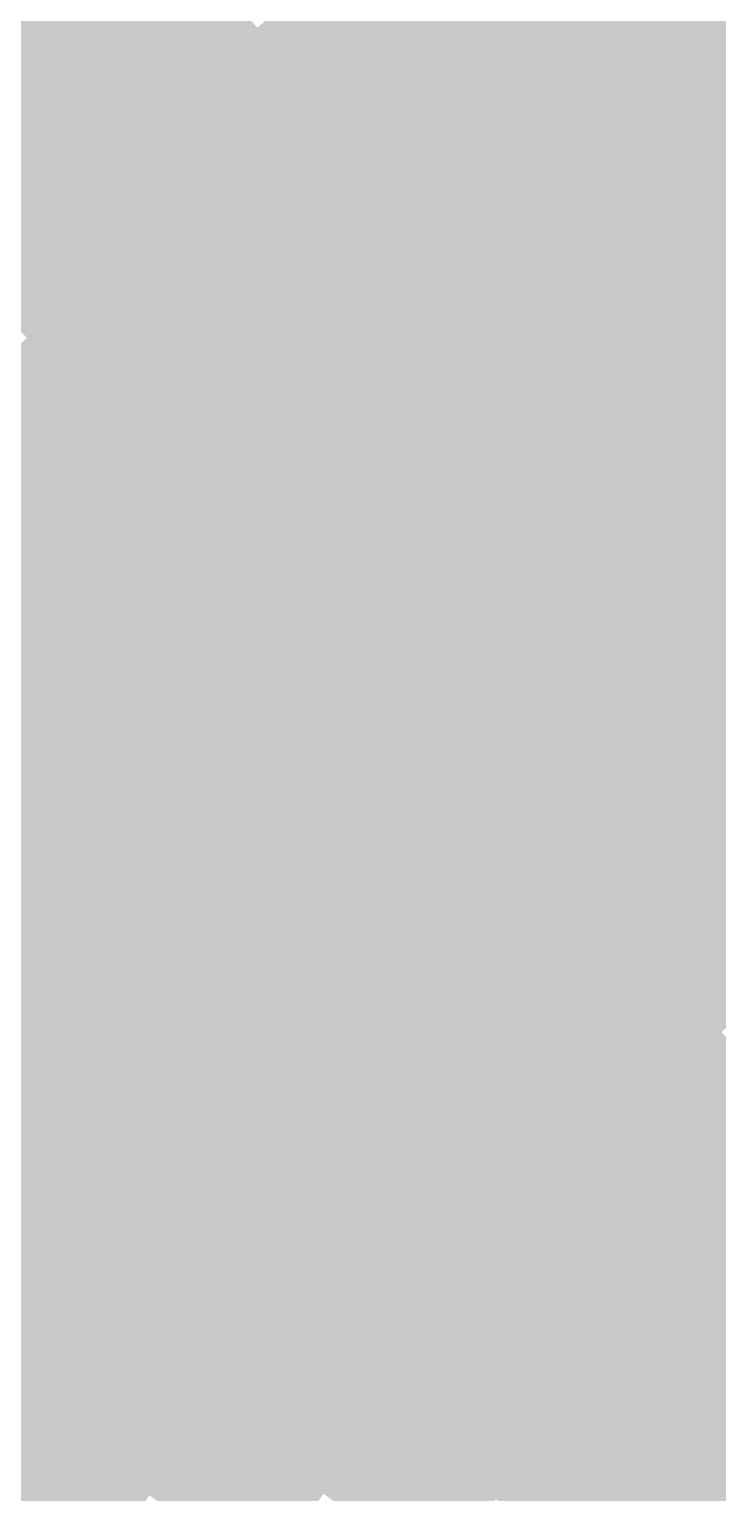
# Model space of a CAD drawing. Header units: inches. Extents: x -266 to 784, y -170 to 213.
# Drawn here: x -51.58 to -41.77, y 35.16 to 56.01 of the extents above; entities that cross this region are included whole.
import ezdxf

# ---------------------------------------------------------------- set-up
doc = ezdxf.new("R2010")
doc.units = ezdxf.units.IN
doc.header["$MEASUREMENT"] = 0

msp = doc.modelspace()

# ---------------------------------------------------------------- linework, layer by layer
at = {"color": 104, "true_color": 0x00af15}
msp.add_solid([(-43.681443, 55.972596), (-44.296675, 56.760943), (-42.294651, 57.027735), (-42.89035, 57.830942)], dxfattribs=at)
at = {"color": 102, "true_color": 0x00c025}
msp.add_solid([(-50.366922, 55.571334), (-51.038481, 56.312286), (-48.987963, 56.790663), (-49.641136, 57.547872)], dxfattribs=at)
at = {"color": 104, "true_color": 0x00b31a}
msp.add_solid([(-45.676316, 55.656753), (-46.31071, 56.429763), (-44.296675, 56.760943), (-44.911906, 57.549289)], dxfattribs=at)
at = {"color": 102, "true_color": 0x00b71f}
msp.add_solid([(-47.681618, 55.276246), (-48.33479, 56.033455), (-46.31071, 56.429763), (-46.945103, 57.202774)], dxfattribs=at)
at = {"color": 102, "true_color": 0x00c42a}
msp.add_solid([(-52.405081, 55.042778), (-53.094622, 55.767025), (-51.038481, 56.312286), (-51.71004, 57.053237)], dxfattribs=at)
at = {"color": 104, "true_color": 0x00ab15}
msp.add_solid([(-43.066211, 55.18425), (-43.681443, 55.972596), (-41.698951, 56.224527), (-42.294651, 57.027735)], dxfattribs=at)
at = {"color": 102, "true_color": 0x00bc24}
msp.add_solid([(-49.695363, 54.830383), (-50.366922, 55.571334), (-48.33479, 56.033455), (-48.987963, 56.790663)], dxfattribs=at)
at = {"color": 104, "true_color": 0x00af19}
msp.add_solid([(-45.041923, 54.883742), (-45.676316, 55.656753), (-43.681443, 55.972596), (-44.296675, 56.760943)], dxfattribs=at)
at = {"color": 102, "true_color": 0x00c029}
msp.add_solid([(-51.715541, 54.318531), (-52.405081, 55.042778), (-50.366922, 55.571334), (-51.038481, 56.312286)], dxfattribs=at)
at = {"color": 104, "true_color": 0x00b31e}
msp.add_solid([(-47.028445, 54.519037), (-47.681618, 55.276246), (-45.676316, 55.656753), (-46.31071, 56.429763)], dxfattribs=at)
at = {"color": 104, "true_color": 0x00a614}
msp.add_solid([(-42.45098, 54.395904), (-43.066211, 55.18425), (-41.103252, 55.42132), (-41.698951, 56.224527)], dxfattribs=at)
at = {"color": 102, "true_color": 0x00b723}
msp.add_solid([(-49.023804, 54.089432), (-49.695363, 54.830383), (-47.681618, 55.276246), (-48.33479, 56.033455)], dxfattribs=at)
at = {"color": 104, "true_color": 0x00ab19}
msp.add_solid([(-44.40753, 54.110732), (-45.041923, 54.883742), (-43.066211, 55.18425), (-43.681443, 55.972596)], dxfattribs=at)
at = {"color": 102, "true_color": 0x00bc28}
msp.add_solid([(-51.026, 53.594284), (-51.715541, 54.318531), (-49.695363, 54.830383), (-50.366922, 55.571334)], dxfattribs=at)
at = {"color": 104, "true_color": 0x00af1d}
msp.add_solid([(-46.375272, 53.761828), (-47.028445, 54.519037), (-45.041923, 54.883742), (-45.676316, 55.656753)], dxfattribs=at)
at = {"color": 104, "true_color": 0x00b322}
msp.add_solid([(-48.352245, 53.348481), (-49.023804, 54.089432), (-47.028445, 54.519037), (-47.681618, 55.276246)], dxfattribs=at)
at = {"color": 104, "true_color": 0x00a214}
msp.add_solid([(-41.835748, 53.607557), (-42.45098, 54.395904), (-40.507553, 54.618112), (-41.103252, 55.42132)], dxfattribs=at)
at = {"color": 104, "true_color": 0x00a618}
msp.add_solid([(-43.773137, 53.337721), (-44.40753, 54.110732), (-42.45098, 54.395904), (-43.066211, 55.18425)], dxfattribs=at)
at = {"color": 104, "true_color": 0x00ab1d}
msp.add_solid([(-45.722099, 53.004619), (-46.375272, 53.761828), (-44.40753, 54.110732), (-45.041923, 54.883742)], dxfattribs=at)
at = {"color": 102, "true_color": 0x00b727}
msp.add_solid([(-50.33646, 52.870037), (-51.026, 53.594284), (-49.023804, 54.089432), (-49.695363, 54.830383)], dxfattribs=at)
at = {"color": 104, "true_color": 0x00af21}
msp.add_solid([(-47.680686, 52.60753), (-48.352245, 53.348481), (-46.375272, 53.761828), (-47.028445, 54.519037)], dxfattribs=at)
at = {"color": 94, "true_color": 0x009e13}
msp.add_solid([(-41.220517, 52.819211), (-41.835748, 53.607557), (-39.911853, 53.814905), (-40.507553, 54.618112)], dxfattribs=at)
at = {"color": 102, "true_color": 0x00bc2d}
msp.add_solid([(-52.325902, 52.325902), (-53.033009, 53.033009), (-51.026, 53.594284), (-51.715541, 54.318531)], dxfattribs=at)
at = {"color": 104, "true_color": 0x00a217}
msp.add_solid([(-43.138743, 52.564711), (-43.773137, 53.337721), (-41.835748, 53.607557), (-42.45098, 54.395904)], dxfattribs=at)
at = {"color": 104, "true_color": 0x00b327}
msp.add_solid([(-49.646919, 52.14579), (-50.33646, 52.870037), (-48.352245, 53.348481), (-49.023804, 54.089432)], dxfattribs=at)
at = {"color": 104, "true_color": 0x00a61c}
msp.add_solid([(-45.068926, 52.24741), (-45.722099, 53.004619), (-43.773137, 53.337721), (-44.40753, 54.110732)], dxfattribs=at)
at = {"color": 102, "true_color": 0x00b72c}
msp.add_solid([(-51.618795, 51.618795), (-52.325902, 52.325902), (-50.33646, 52.870037), (-51.026, 53.594284)], dxfattribs=at)
at = {"color": 104, "true_color": 0x00ab21}
msp.add_solid([(-47.009127, 51.866579), (-47.680686, 52.60753), (-45.722099, 53.004619), (-46.375272, 53.761828)], dxfattribs=at)
at = {"color": 104, "true_color": 0x009e17}
msp.add_solid([(-42.50435, 51.7917), (-43.138743, 52.564711), (-41.220517, 52.819211), (-41.835748, 53.607557)], dxfattribs=at)
at = {"color": 104, "true_color": 0x00af26}
msp.add_solid([(-48.957379, 51.421543), (-49.646919, 52.14579), (-47.680686, 52.60753), (-48.352245, 53.348481)], dxfattribs=at)
at = {"color": 104, "true_color": 0x00a21b}
msp.add_solid([(-44.415753, 51.490202), (-45.068926, 52.24741), (-43.138743, 52.564711), (-43.773137, 53.337721)], dxfattribs=at)
at = {"color": 104, "true_color": 0x00a620}
msp.add_solid([(-46.337568, 51.125628), (-47.009127, 51.866579), (-45.068926, 52.24741), (-45.722099, 53.004619)], dxfattribs=at)
at = {"color": 102, "true_color": 0x00b32b}
msp.add_solid([(-50.911688, 50.911688), (-51.618795, 51.618795), (-49.646919, 52.14579), (-50.33646, 52.870037)], dxfattribs=at)
at = {"color": 104, "true_color": 0x009a16}
msp.add_solid([(-41.869957, 51.01869), (-42.50435, 51.7917), (-40.605285, 52.030864), (-41.220517, 52.819211)], dxfattribs=at)
at = {"color": 104, "true_color": 0x00ab25}
msp.add_solid([(-48.267838, 50.697296), (-48.957379, 51.421543), (-47.009127, 51.866579), (-47.680686, 52.60753)], dxfattribs=at)
at = {"color": 104, "true_color": 0x009e1b}
msp.add_solid([(-43.76258, 50.732993), (-44.415753, 51.490202), (-42.50435, 51.7917), (-43.138743, 52.564711)], dxfattribs=at)
at = {"color": 104, "true_color": 0x00af2a}
msp.add_solid([(-50.204581, 50.204581), (-50.911688, 50.911688), (-48.957379, 51.421543), (-49.646919, 52.14579)], dxfattribs=at)
at = {"color": 104, "true_color": 0x00a21f}
msp.add_solid([(-45.666009, 50.384677), (-46.337568, 51.125628), (-44.415753, 51.490202), (-45.068926, 52.24741)], dxfattribs=at)
at = {"color": 104, "true_color": 0x009516}
msp.add_solid([(-41.235563, 50.245679), (-41.869957, 51.01869), (-39.990053, 51.242518), (-40.605285, 52.030864)], dxfattribs=at)
at = {"color": 104, "true_color": 0x00a624}
msp.add_solid([(-47.578298, 49.973049), (-48.267838, 50.697296), (-46.337568, 51.125628), (-47.009127, 51.866579)], dxfattribs=at)
at = {"color": 104, "true_color": 0x009a1a}
msp.add_solid([(-43.109408, 49.975784), (-43.76258, 50.732993), (-41.869957, 51.01869), (-42.50435, 51.7917)], dxfattribs=at)
at = {"color": 102, "true_color": 0x00b32f}
msp.add_solid([(-52.14579, 49.646919), (-52.870037, 50.33646), (-50.911688, 50.911688), (-51.618795, 51.618795)], dxfattribs=at)
at = {"color": 104, "true_color": 0x00ab29}
msp.add_solid([(-49.497475, 49.497475), (-50.204581, 50.204581), (-48.267838, 50.697296), (-48.957379, 51.421543)], dxfattribs=at)
at = {"color": 104, "true_color": 0x009e1e}
msp.add_solid([(-44.99445, 49.643725), (-45.666009, 50.384677), (-43.76258, 50.732993), (-44.415753, 51.490202)], dxfattribs=at)
at = {"color": 104, "true_color": 0x00a223}
msp.add_solid([(-46.888757, 49.248802), (-47.578298, 49.973049), (-45.666009, 50.384677), (-46.337568, 51.125628)], dxfattribs=at)
at = {"color": 104, "true_color": 0x00af2e}
msp.add_solid([(-51.421543, 48.957379), (-52.14579, 49.646919), (-50.204581, 50.204581), (-50.911688, 50.911688)], dxfattribs=at)
at = {"color": 104, "true_color": 0x009519}
msp.add_solid([(-42.456235, 49.218575), (-43.109408, 49.975784), (-41.235563, 50.245679), (-41.869957, 51.01869)], dxfattribs=at)
at = {"color": 104, "true_color": 0x00a628}
msp.add_solid([(-48.790368, 48.790368), (-49.497475, 49.497475), (-47.578298, 49.973049), (-48.267838, 50.697296)], dxfattribs=at)
at = {"color": 104, "true_color": 0x009a1d}
msp.add_solid([(-44.322891, 48.902774), (-44.99445, 49.643725), (-43.109408, 49.975784), (-43.76258, 50.732993)], dxfattribs=at)
at = {"color": 104, "true_color": 0x009e22}
msp.add_solid([(-46.199216, 48.524555), (-46.888757, 49.248802), (-44.99445, 49.643725), (-45.666009, 50.384677)], dxfattribs=at)
at = {"color": 104, "true_color": 0x00ab2d}
msp.add_solid([(-50.697296, 48.267838), (-51.421543, 48.957379), (-49.497475, 49.497475), (-50.204581, 50.204581)], dxfattribs=at)
at = {"color": 104, "true_color": 0x009118}
msp.add_solid([(-41.803062, 48.461366), (-42.456235, 49.218575), (-40.60117, 49.472669), (-41.235563, 50.245679)], dxfattribs=at)
at = {"color": 104, "true_color": 0x00a227}
msp.add_solid([(-48.083261, 48.083261), (-48.790368, 48.790368), (-46.888757, 49.248802), (-47.578298, 49.973049)], dxfattribs=at)
at = {"color": 104, "true_color": 0x00951d}
msp.add_solid([(-43.651332, 48.161823), (-44.322891, 48.902774), (-42.456235, 49.218575), (-43.109408, 49.975784)], dxfattribs=at)
at = {"color": 104, "true_color": 0x00af32}
msp.add_solid([(-52.60753, 47.680686), (-53.348481, 48.352245), (-51.421543, 48.957379), (-52.14579, 49.646919)], dxfattribs=at)
at = {"color": 104, "true_color": 0x009a21}
msp.add_solid([(-45.509676, 47.800307), (-46.199216, 48.524555), (-44.322891, 48.902774), (-44.99445, 49.643725)], dxfattribs=at)
at = {"color": 104, "true_color": 0x00a62c}
msp.add_solid([(-49.973049, 47.578298), (-50.697296, 48.267838), (-48.790368, 48.790368), (-49.497475, 49.497475)], dxfattribs=at)
at = {"color": 106, "true_color": 0x008d18}
msp.add_solid([(-41.149889, 47.704157), (-41.803062, 48.461366), (-39.966777, 48.699659), (-40.60117, 49.472669)], dxfattribs=at)
at = {"color": 104, "true_color": 0x009e26}
msp.add_solid([(-47.376154, 47.376154), (-48.083261, 48.083261), (-46.199216, 48.524555), (-46.888757, 49.248802)], dxfattribs=at)
at = {"color": 104, "true_color": 0x00911c}
msp.add_solid([(-42.979773, 47.420872), (-43.651332, 48.161823), (-41.803062, 48.461366), (-42.456235, 49.218575)], dxfattribs=at)
at = {"color": 104, "true_color": 0x00ab31}
msp.add_solid([(-51.866579, 47.009127), (-52.60753, 47.680686), (-50.697296, 48.267838), (-51.421543, 48.957379)], dxfattribs=at)
at = {"color": 104, "true_color": 0x00a22a}
msp.add_solid([(-49.248802, 46.888757), (-49.973049, 47.578298), (-48.083261, 48.083261), (-48.790368, 48.790368)], dxfattribs=at)
at = {"color": 104, "true_color": 0x009520}
msp.add_solid([(-44.820135, 47.07606), (-45.509676, 47.800307), (-43.651332, 48.161823), (-44.322891, 48.902774)], dxfattribs=at)
at = {"color": 104, "true_color": 0x009a25}
msp.add_solid([(-46.669048, 46.669048), (-47.376154, 47.376154), (-45.509676, 47.800307), (-46.199216, 48.524555)], dxfattribs=at)
at = {"color": 106, "true_color": 0x008d1b}
msp.add_solid([(-42.308214, 46.679921), (-42.979773, 47.420872), (-41.149889, 47.704157), (-41.803062, 48.461366)], dxfattribs=at)
at = {"color": 104, "true_color": 0x00a62f}
msp.add_solid([(-51.125628, 46.337568), (-51.866579, 47.009127), (-49.973049, 47.578298), (-50.697296, 48.267838)], dxfattribs=at)
at = {"color": 104, "true_color": 0x009e29}
msp.add_solid([(-48.524555, 46.199217), (-49.248802, 46.888757), (-47.376154, 47.376154), (-48.083261, 48.083261)], dxfattribs=at)
at = {"color": 104, "true_color": 0x00911f}
msp.add_solid([(-44.130595, 46.351813), (-44.820135, 47.07606), (-42.979773, 47.420872), (-43.651332, 48.161823)], dxfattribs=at)
at = {"color": 104, "true_color": 0x009524}
msp.add_solid([(-45.961941, 45.961941), (-46.669048, 46.669048), (-44.820135, 47.07606), (-45.509676, 47.800307)], dxfattribs=at)
at = {"color": 104, "true_color": 0x00a22e}
msp.add_solid([(-50.384677, 45.666009), (-51.125628, 46.337568), (-49.248802, 46.888757), (-49.973049, 47.578298)], dxfattribs=at)
at = {"color": 106, "true_color": 0x00891a}
msp.add_solid([(-41.636655, 45.93897), (-42.308214, 46.679921), (-40.496716, 46.946948), (-41.149889, 47.704157)], dxfattribs=at)
at = {"color": 104, "true_color": 0x009a28}
msp.add_solid([(-47.800307, 45.509676), (-48.524555, 46.199217), (-46.669048, 46.669048), (-47.376154, 47.376154)], dxfattribs=at)
at = {"color": 106, "true_color": 0x008d1e}
msp.add_solid([(-43.441054, 45.627566), (-44.130595, 46.351813), (-42.308214, 46.679921), (-42.979773, 47.420872)], dxfattribs=at)
at = {"color": 104, "true_color": 0x00a633}
msp.add_solid([(-52.24741, 45.068926), (-53.004619, 45.722099), (-51.125628, 46.337568), (-51.866579, 47.009127)], dxfattribs=at)
at = {"color": 104, "true_color": 0x009123}
msp.add_solid([(-45.254834, 45.254834), (-45.961941, 45.961941), (-44.130595, 46.351813), (-44.820135, 47.07606)], dxfattribs=at)
at = {"color": 104, "true_color": 0x009e2d}
msp.add_solid([(-49.643725, 44.99445), (-50.384677, 45.666009), (-48.524555, 46.199217), (-49.248802, 46.888757)], dxfattribs=at)
at = {"color": 104, "true_color": 0x009527}
msp.add_solid([(-47.07606, 44.820135), (-47.800307, 45.509676), (-45.961941, 45.961941), (-46.669048, 46.669048)], dxfattribs=at)
at = {"color": 106, "true_color": 0x00891d}
msp.add_solid([(-42.751514, 44.903319), (-43.441054, 45.627566), (-41.636655, 45.93897), (-42.308214, 46.679921)], dxfattribs=at)
at = {"color": 104, "true_color": 0x00a232}
msp.add_solid([(-51.490202, 44.415753), (-52.24741, 45.068926), (-50.384677, 45.666009), (-51.125628, 46.337568)], dxfattribs=at)
at = {"color": 104, "true_color": 0x008d22}
msp.add_solid([(-44.547727, 44.547727), (-45.254834, 45.254834), (-43.441054, 45.627566), (-44.130595, 46.351813)], dxfattribs=at)
at = {"color": 104, "true_color": 0x009a2c}
msp.add_solid([(-48.902774, 44.322891), (-49.643725, 44.99445), (-47.800307, 45.509676), (-48.524555, 46.199217)], dxfattribs=at)
at = {"color": 104, "true_color": 0x009126}
msp.add_solid([(-46.351813, 44.130595), (-47.07606, 44.820135), (-45.254834, 45.254834), (-45.961941, 45.961941)], dxfattribs=at)
at = {"color": 106, "true_color": 0x00841c}
msp.add_solid([(-42.061973, 44.179072), (-42.751514, 44.903319), (-40.965096, 45.198019), (-41.636655, 45.93897)], dxfattribs=at)
at = {"color": 104, "true_color": 0x009e31}
msp.add_solid([(-50.732993, 43.76258), (-51.490202, 44.415753), (-49.643725, 44.99445), (-50.384677, 45.666009)], dxfattribs=at)
at = {"color": 104, "true_color": 0x00952b}
msp.add_solid([(-48.161823, 43.651332), (-48.902774, 44.322891), (-47.07606, 44.820135), (-47.800307, 45.509676)], dxfattribs=at)
at = {"color": 106, "true_color": 0x008921}
msp.add_solid([(-43.84062, 43.84062), (-44.547727, 44.547727), (-42.751514, 44.903319), (-43.441054, 45.627566)], dxfattribs=at)
at = {"color": 104, "true_color": 0x008d25}
msp.add_solid([(-45.627566, 43.441054), (-46.351813, 44.130595), (-44.547727, 44.547727), (-45.254834, 45.254834)], dxfattribs=at)
at = {"color": 104, "true_color": 0x00a236}
msp.add_solid([(-52.564711, 43.138743), (-53.337721, 43.773137), (-51.490202, 44.415753), (-52.24741, 45.068926)], dxfattribs=at)
at = {"color": 106, "true_color": 0x00801c}
msp.add_solid([(-41.372433, 43.454825), (-42.061973, 44.179072), (-40.293537, 44.457068), (-40.965096, 45.198019)], dxfattribs=at)
at = {"color": 104, "true_color": 0x009a2f}
msp.add_solid([(-49.975784, 43.109408), (-50.732993, 43.76258), (-48.902774, 44.322891), (-49.643725, 44.99445)], dxfattribs=at)
at = {"color": 106, "true_color": 0x008420}
msp.add_solid([(-43.133514, 43.133514), (-43.84062, 43.84062), (-42.061973, 44.179072), (-42.751514, 44.903319)], dxfattribs=at)
at = {"color": 104, "true_color": 0x009129}
msp.add_solid([(-47.420872, 42.979773), (-48.161823, 43.651332), (-46.351813, 44.130595), (-47.07606, 44.820135)], dxfattribs=at)
at = {"color": 104, "true_color": 0x009e34}
msp.add_solid([(-51.7917, 42.50435), (-52.564711, 43.138743), (-50.732993, 43.76258), (-51.490202, 44.415753)], dxfattribs=at)
at = {"color": 106, "true_color": 0x008924}
msp.add_solid([(-44.903319, 42.751514), (-45.627566, 43.441054), (-43.84062, 43.84062), (-44.547727, 44.547727)], dxfattribs=at)
at = {"color": 104, "true_color": 0x00952e}
msp.add_solid([(-49.218575, 42.456235), (-49.975784, 43.109408), (-48.161823, 43.651332), (-48.902774, 44.322891)], dxfattribs=at)
at = {"color": 104, "true_color": 0x008d28}
msp.add_solid([(-46.679921, 42.308214), (-47.420872, 42.979773), (-45.627566, 43.441054), (-46.351813, 44.130595)], dxfattribs=at)
at = {"color": 106, "true_color": 0x00801e}
msp.add_solid([(-42.426407, 42.426407), (-43.133514, 43.133514), (-41.372433, 43.454825), (-42.061973, 44.179072)], dxfattribs=at)
at = {"color": 106, "true_color": 0x008423}
msp.add_solid([(-44.179072, 42.061973), (-44.903319, 42.751514), (-43.133514, 43.133514), (-43.84062, 43.84062)], dxfattribs=at)
at = {"color": 104, "true_color": 0x009a33}
msp.add_solid([(-51.01869, 41.869957), (-51.7917, 42.50435), (-49.975784, 43.109408), (-50.732993, 43.76258)], dxfattribs=at)
at = {"color": 104, "true_color": 0x00912d}
msp.add_solid([(-48.461366, 41.803062), (-49.218575, 42.456235), (-47.420872, 42.979773), (-48.161823, 43.651332)], dxfattribs=at)
at = {"color": 106, "true_color": 0x008927}
msp.add_solid([(-45.93897, 41.636655), (-46.679921, 42.308214), (-44.903319, 42.751514), (-45.627566, 43.441054)], dxfattribs=at)
at = {"color": 106, "true_color": 0x007c1d}
msp.add_solid([(-41.7193, 41.7193), (-42.426407, 42.426407), (-40.682892, 42.730578), (-41.372433, 43.454825)], dxfattribs=at)
at = {"color": 104, "true_color": 0x009532}
msp.add_solid([(-50.245679, 41.235563), (-51.01869, 41.869957), (-49.218575, 42.456235), (-49.975784, 43.109408)], dxfattribs=at)
at = {"color": 104, "true_color": 0x008d2b}
msp.add_solid([(-47.704157, 41.149889), (-48.461366, 41.803062), (-46.679921, 42.308214), (-47.420872, 42.979773)], dxfattribs=at)
at = {"color": 106, "true_color": 0x008022}
msp.add_solid([(-43.454825, 41.372433), (-44.179072, 42.061973), (-42.426407, 42.426407), (-43.133514, 43.133514)], dxfattribs=at)
at = {"color": 106, "true_color": 0x008426}
msp.add_solid([(-45.198019, 40.965096), (-45.93897, 41.636655), (-44.179072, 42.061973), (-44.903319, 42.751514)], dxfattribs=at)
at = {"color": 104, "true_color": 0x009a37}
msp.add_solid([(-52.030864, 40.605285), (-52.819211, 41.220517), (-51.01869, 41.869957), (-51.7917, 42.50435)], dxfattribs=at)
at = {"color": 104, "true_color": 0x009130}
msp.add_solid([(-49.472669, 40.60117), (-50.245679, 41.235563), (-48.461366, 41.803062), (-49.218575, 42.456235)], dxfattribs=at)
at = {"color": 106, "true_color": 0x007c20}
msp.add_solid([(-42.730578, 40.682892), (-43.454825, 41.372433), (-41.7193, 41.7193), (-42.426407, 42.426407)], dxfattribs=at)
at = {"color": 106, "true_color": 0x00892a}
msp.add_solid([(-46.946948, 40.496716), (-47.704157, 41.149889), (-45.93897, 41.636655), (-46.679921, 42.308214)], dxfattribs=at)
at = {"color": 106, "true_color": 0x008024}
msp.add_solid([(-44.457068, 40.293537), (-45.198019, 40.965096), (-43.454825, 41.372433), (-44.179072, 42.061973)], dxfattribs=at)
at = {"color": 104, "true_color": 0x009535}
msp.add_solid([(-51.242518, 39.990053), (-52.030864, 40.605285), (-50.245679, 41.235563), (-51.01869, 41.869957)], dxfattribs=at)
at = {"color": 104, "true_color": 0x008d2f}
msp.add_solid([(-48.699659, 39.966777), (-49.472669, 40.60117), (-47.704157, 41.149889), (-48.461366, 41.803062)], dxfattribs=at)
at = {"color": 106, "true_color": 0x00771f}
msp.add_solid([(-42.006331, 39.993352), (-42.730578, 40.682892), (-41.012193, 41.012193), (-41.7193, 41.7193)], dxfattribs=at)
at = {"color": 106, "true_color": 0x008429}
msp.add_solid([(-46.18974, 39.843543), (-46.946948, 40.496716), (-45.198019, 40.965096), (-45.93897, 41.636655)], dxfattribs=at)
at = {"color": 106, "true_color": 0x007c23}
msp.add_solid([(-43.716116, 39.621978), (-44.457068, 40.293537), (-42.730578, 40.682892), (-43.454825, 41.372433)], dxfattribs=at)
at = {"color": 104, "true_color": 0x009134}
msp.add_solid([(-50.454171, 39.374822), (-51.242518, 39.990053), (-49.472669, 40.60117), (-50.245679, 41.235563)], dxfattribs=at)
at = {"color": 106, "true_color": 0x00892d}
msp.add_solid([(-47.926648, 39.332384), (-48.699659, 39.966777), (-46.946948, 40.496716), (-47.704157, 41.149889)], dxfattribs=at)
at = {"color": 106, "true_color": 0x008028}
msp.add_solid([(-45.432531, 39.190371), (-46.18974, 39.843543), (-44.457068, 40.293537), (-45.198019, 40.965096)], dxfattribs=at)
at = {"color": 106, "true_color": 0x00731e}
msp.add_solid([(-41.282084, 39.303811), (-42.006331, 39.993352), (-40.305087, 40.305087), (-41.012193, 41.012193)], dxfattribs=at)
at = {"color": 106, "true_color": 0x007722}
msp.add_solid([(-42.975165, 38.950419), (-43.716116, 39.621978), (-42.006331, 39.993352), (-42.730578, 40.682892)], dxfattribs=at)
at = {"color": 104, "true_color": 0x009539}
msp.add_solid([(-52.20849, 38.720455), (-53.011697, 39.316154), (-51.242518, 39.990053), (-52.030864, 40.605285)], dxfattribs=at)
at = {"color": 104, "true_color": 0x008d32}
msp.add_solid([(-49.665825, 38.75959), (-50.454171, 39.374822), (-48.699659, 39.966777), (-49.472669, 40.60117)], dxfattribs=at)
at = {"color": 106, "true_color": 0x00842c}
msp.add_solid([(-47.153638, 38.69799), (-47.926648, 39.332384), (-46.18974, 39.843543), (-46.946948, 40.496716)], dxfattribs=at)
at = {"color": 106, "true_color": 0x007c26}
msp.add_solid([(-44.675322, 38.537198), (-45.432531, 39.190371), (-43.716116, 39.621978), (-44.457068, 40.293537)], dxfattribs=at)
at = {"color": 104, "true_color": 0x009137}
msp.add_solid([(-51.405282, 38.124755), (-52.20849, 38.720455), (-50.454171, 39.374822), (-51.242518, 39.990053)], dxfattribs=at)
at = {"color": 116, "true_color": 0x008931}
msp.add_solid([(-48.877479, 38.144359), (-49.665825, 38.75959), (-47.926648, 39.332384), (-48.699659, 39.966777)], dxfattribs=at)
at = {"color": 106, "true_color": 0x00802a}
msp.add_solid([(-46.380627, 38.063597), (-47.153638, 38.69799), (-45.432531, 39.190371), (-46.18974, 39.843543)], dxfattribs=at)
at = {"color": 106, "true_color": 0x007321}
msp.add_solid([(-42.234214, 38.27886), (-42.975165, 38.950419), (-41.282084, 39.303811), (-42.006331, 39.993352)], dxfattribs=at)
at = {"color": 106, "true_color": 0x007725}
msp.add_solid([(-43.918113, 37.884025), (-44.675322, 38.537198), (-42.975165, 38.950419), (-43.716116, 39.621978)], dxfattribs=at)
at = {"color": 116, "true_color": 0x008d35}
msp.add_solid([(-50.602074, 37.529056), (-51.405282, 38.124755), (-49.665825, 38.75959), (-50.454171, 39.374822)], dxfattribs=at)
at = {"color": 106, "true_color": 0x00842f}
msp.add_solid([(-48.089132, 37.529127), (-48.877479, 38.144359), (-47.153638, 38.69799), (-47.926648, 39.332384)], dxfattribs=at)
at = {"color": 106, "true_color": 0x006f20}
msp.add_solid([(-41.493263, 37.607301), (-42.234214, 38.27886), (-40.557837, 38.614271), (-41.282084, 39.303811)], dxfattribs=at)
at = {"color": 106, "true_color": 0x007c29}
msp.add_solid([(-45.607617, 37.429204), (-46.380627, 38.063597), (-44.675322, 38.537198), (-45.432531, 39.190371)], dxfattribs=at)
at = {"color": 106, "true_color": 0x007324}
msp.add_solid([(-43.160904, 37.230852), (-43.918113, 37.884025), (-42.234214, 38.27886), (-42.975165, 38.950419)], dxfattribs=at)
at = {"color": 116, "true_color": 0x00913a}
msp.add_solid([(-52.325428, 36.851724), (-53.143013, 37.427532), (-51.405282, 38.124755), (-52.20849, 38.720455)], dxfattribs=at)
at = {"color": 116, "true_color": 0x008934}
msp.add_solid([(-49.798867, 36.933357), (-50.602074, 37.529056), (-48.877479, 38.144359), (-49.665825, 38.75959)], dxfattribs=at)
at = {"color": 106, "true_color": 0x00802d}
msp.add_solid([(-47.300786, 36.913895), (-48.089132, 37.529127), (-46.380627, 38.063597), (-47.153638, 38.69799)], dxfattribs=at)
at = {"color": 106, "true_color": 0x007728}
msp.add_solid([(-44.834606, 36.79481), (-45.607617, 37.429204), (-43.918113, 37.884025), (-44.675322, 38.537198)], dxfattribs=at)
at = {"color": 106, "true_color": 0x006f22}
msp.add_solid([(-42.403695, 36.577679), (-43.160904, 37.230852), (-41.493263, 37.607301), (-42.234214, 38.27886)], dxfattribs=at)
at = {"color": 116, "true_color": 0x008d39}
msp.add_solid([(-51.507843, 36.275916), (-52.325428, 36.851724), (-50.602074, 37.529056), (-51.405282, 38.124755)], dxfattribs=at)
at = {"color": 116, "true_color": 0x008432}
msp.add_solid([(-48.995659, 36.337658), (-49.798867, 36.933357), (-48.089132, 37.529127), (-48.877479, 38.144359)], dxfattribs=at)
at = {"color": 106, "true_color": 0x007c2c}
msp.add_solid([(-46.512439, 36.298664), (-47.300786, 36.913895), (-45.607617, 37.429204), (-46.380627, 38.063597)], dxfattribs=at)
at = {"color": 106, "true_color": 0x007326}
msp.add_solid([(-44.061596, 36.160417), (-44.834606, 36.79481), (-43.160904, 37.230852), (-43.918113, 37.884025)], dxfattribs=at)
at = {"color": 106, "true_color": 0x006b21}
msp.add_solid([(-41.646487, 35.924506), (-42.403695, 36.577679), (-40.752312, 36.935743), (-41.493263, 37.607301)], dxfattribs=at)
at = {"color": 116, "true_color": 0x008937}
msp.add_solid([(-50.690258, 35.700108), (-51.507843, 36.275916), (-49.798867, 36.933357), (-50.602074, 37.529056)], dxfattribs=at)
at = {"color": 116, "true_color": 0x008031}
msp.add_solid([(-48.192452, 35.741958), (-48.995659, 36.337658), (-47.300786, 36.913895), (-48.089132, 37.529127)], dxfattribs=at)
at = {"color": 106, "true_color": 0x00772a}
msp.add_solid([(-45.724093, 35.683432), (-46.512439, 36.298664), (-44.834606, 36.79481), (-45.607617, 37.429204)], dxfattribs=at)
at = {"color": 106, "true_color": 0x006f25}
msp.add_solid([(-43.288585, 35.526024), (-44.061596, 36.160417), (-42.403695, 36.577679), (-43.160904, 37.230852)], dxfattribs=at)
at = {"color": 116, "true_color": 0x008435}
msp.add_solid([(-49.872674, 35.1243), (-50.690258, 35.700108), (-48.995659, 36.337658), (-49.798867, 36.933357)], dxfattribs=at)
at = {"color": 106, "true_color": 0x007c2f}
msp.add_solid([(-47.389244, 35.146259), (-48.192452, 35.741958), (-46.512439, 36.298664), (-47.300786, 36.913895)], dxfattribs=at)
at = {"color": 116, "true_color": 0x008d3c}
msp.add_solid([(-52.382586, 35.000925), (-53.214055, 35.556495), (-51.507843, 36.275916), (-52.325428, 36.851724)], dxfattribs=at)
at = {"color": 106, "true_color": 0x007329}
msp.add_solid([(-44.935746, 35.068201), (-45.724093, 35.683432), (-44.061596, 36.160417), (-44.834606, 36.79481)], dxfattribs=at)
at = {"color": 106, "true_color": 0x006b23}
msp.add_solid([(-42.515575, 34.891631), (-43.288585, 35.526024), (-41.646487, 35.924506), (-42.403695, 36.577679)], dxfattribs=at)
at = {"color": 116, "true_color": 0x008034}
msp.add_solid([(-49.055089, 34.548491), (-49.872674, 35.1243), (-48.192452, 35.741958), (-48.995659, 36.337658)], dxfattribs=at)
at = {"color": 106, "true_color": 0x00772d}
msp.add_solid([(-46.586037, 34.55056), (-47.389244, 35.146259), (-45.724093, 35.683432), (-46.512439, 36.298664)], dxfattribs=at)
at = {"color": 116, "true_color": 0x00893a}
msp.add_solid([(-51.551116, 34.445354), (-52.382586, 35.000925), (-50.690258, 35.700108), (-51.507843, 36.275916)], dxfattribs=at)
at = {"color": 106, "true_color": 0x006f27}
msp.add_solid([(-44.1474, 34.452969), (-44.935746, 35.068201), (-43.288585, 35.526024), (-44.061596, 36.160417)], dxfattribs=at)
at = {"color": 106, "true_color": 0x006622}
msp.add_solid([(-41.742564, 34.257237), (-42.515575, 34.891631), (-40.889278, 35.271334), (-41.646487, 35.924506)], dxfattribs=at)
at = {"color": 116, "true_color": 0x008438}
msp.add_solid([(-50.719646, 33.889784), (-51.551116, 34.445354), (-49.872674, 35.1243), (-50.690258, 35.700108)], dxfattribs=at)
at = {"color": 116, "true_color": 0x007c32}
msp.add_solid([(-48.237504, 33.972683), (-49.055089, 34.548491), (-47.389244, 35.146259), (-48.192452, 35.741958)], dxfattribs=at)
at = {"color": 106, "true_color": 0x00732c}
msp.add_solid([(-45.782829, 33.95486), (-46.586037, 34.55056), (-44.935746, 35.068201), (-45.724093, 35.683432)], dxfattribs=at)
at = {"color": 106, "true_color": 0x006b26}
msp.add_solid([(-43.359054, 33.837737), (-44.1474, 34.452969), (-42.515575, 34.891631), (-43.288585, 35.526024)], dxfattribs=at)

doc.saveas('drawing.dxf')
